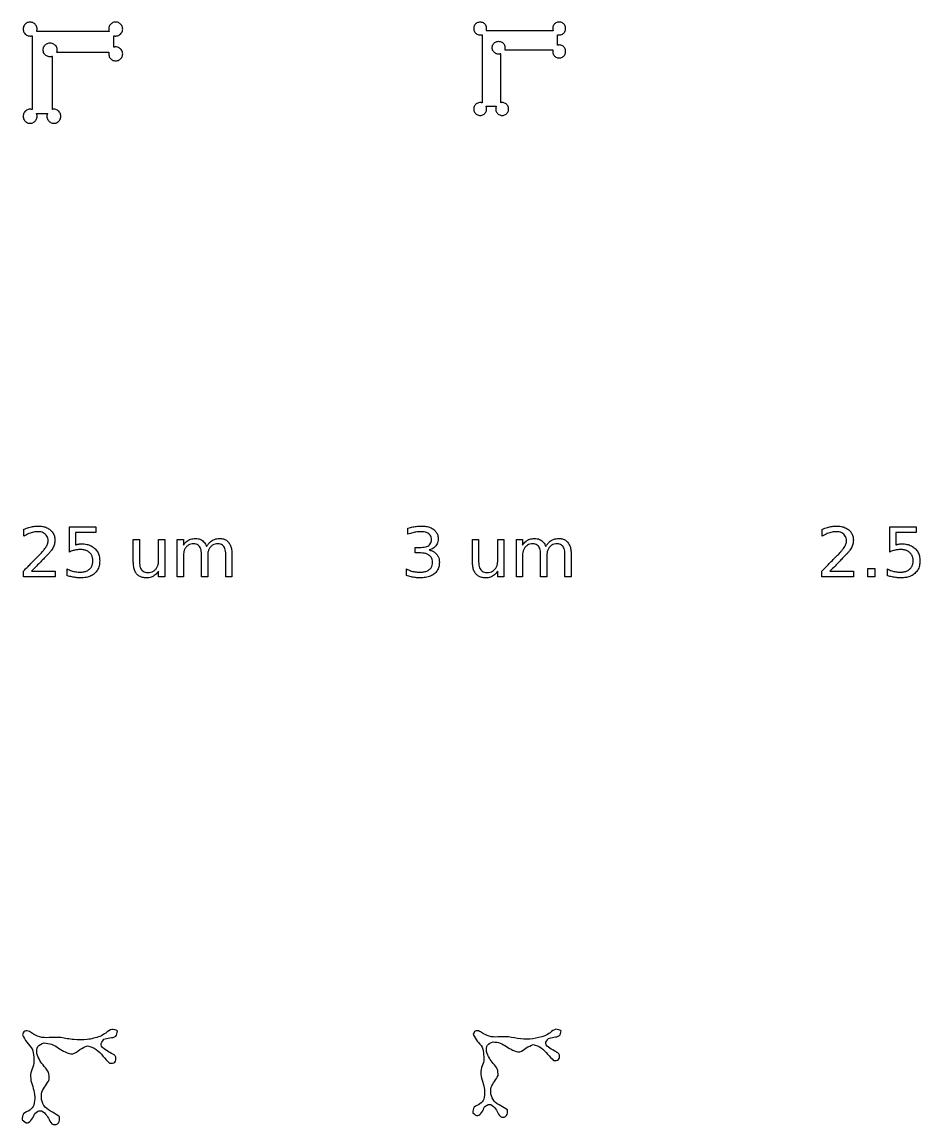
# Model space of a CAD drawing. Extents: x 1 to 50643, y 2 to 54380.
# Drawn here: x 45516 to 46513, y 21835 to 23060 of the extents above; entities that cross this region are included whole.
import ezdxf

# ---------------------------------------------------------------- set-up
doc = ezdxf.new("R2010")
doc.units = 0
doc.layers.add('Layer_1', color=7, linetype='CONTINUOUS')

msp = doc.modelspace()

# ---------------------------------------------------------------- linework, layer by layer
at = {"layer": 'Layer_1', "color": 7}
for points in [[(45524.885135, 23060.238979), (45524.886269, 23060.235861)], [(46024.798788, 23060.238979), (46024.798788, 23060.236145)], [(45527.089922, 23045.004741), (45527.089922, 23026.934155), (45527.089922, 22963.018838)], [(45612.682912, 23049.651009), (45549.802524, 23049.651009), (45532.132758, 23049.651009)], [(45617.942031, 23032.37781), (45617.942031, 23044.946914)], [(46026.83293, 23046.176583), (46026.83293, 23029.495825), (46026.83293, 22970.496918)], [(46105.843021, 23050.465119), (46047.799673, 23050.465119), (46031.488836, 23050.465119)], [(46110.697636, 23034.520802), (46110.697636, 23046.123009)], [(46052.00402, 23029.496959), (46105.617383, 23029.496959)], [(45549.803658, 22963.190334), (45549.803658, 23022.11554)], [(45554.358651, 23026.935289), (45612.439416, 23026.935289)], [(46047.799673, 22970.655375), (46047.799673, 23025.047982)], [(46031.326127, 22966.597862), (46042.667546, 22966.597862)], [(45531.957293, 22958.794932), (45544.244067, 22958.794932)], [(45517.824182, 22488.987679), (45517.824182, 22496.577179)], [(45568.569677, 22499.256398), (45598.071942, 22499.256398), (45598.071942, 22492.931725), (45575.452305, 22492.931725), (45575.452305, 22479.315332)], [(45568.569677, 22471.351109), (45568.569677, 22499.256398)], [(45944.53145, 22491.183375), (45944.53145, 22497.880072)], [(46404.656483, 22488.987679), (46404.656483, 22496.577179)], [(46479.621398, 22499.256398), (46509.123663, 22499.256398), (46509.123663, 22492.931725), (46486.504026, 22492.931725), (46486.504026, 22479.315332)], [(46479.621398, 22471.351109), (46479.621398, 22499.256398)], [(45639.516519, 22460.15557), (45639.516519, 22485.379481), (45646.361945, 22485.379481), (45646.361945, 22460.415825)], [(45667.567919, 22461.755164), (45667.567919, 22485.379481), (45674.413344, 22485.379481), (45674.413344, 22443.711743), (45667.567919, 22443.711743), (45667.567919, 22450.110659)], [(45695.135444, 22467.261277), (45695.135444, 22443.711743), (45688.252816, 22443.711743), (45688.252816, 22485.379481), (45695.135444, 22485.379481), (45695.135444, 22478.906052)], [(45720.954593, 22477.380971), (45720.954701, 22477.380701)], [(45958.929173, 22470.31387), (45952.455771, 22470.31387), (45952.455771, 22476.489788), (45959.226792, 22476.489788)], [(46016.222367, 22460.15557), (46016.222367, 22485.379481), (46023.067792, 22485.379481), (46023.067792, 22460.415825)], [(46044.273766, 22461.755164), (46044.273766, 22485.379481), (46051.119192, 22485.379481), (46051.119192, 22443.711743), (46044.273766, 22443.711743), (46044.273766, 22450.110659)], [(46071.841291, 22467.261277), (46071.841291, 22443.711743), (46064.958663, 22443.711743), (46064.958663, 22485.379481), (46071.841291, 22485.379481), (46071.841291, 22478.906052)], [(46097.66044, 22477.380971), (46097.660548, 22477.380701)], [(45722.107947, 22467.261277), (45722.107947, 22443.711743), (45715.225319, 22443.711743), (45715.225319, 22468.637873)], [(45749.080451, 22468.861141), (45749.080451, 22443.711743), (45742.197823, 22443.711743), (45742.197823, 22468.637873)], [(45967.96962, 22473.661003), (45967.969593, 22473.660464)], [(46098.813795, 22467.261277), (46098.813795, 22443.711743), (46091.931167, 22443.711743), (46091.931167, 22468.637873)], [(46125.786298, 22468.861141), (46125.786298, 22443.711743), (46118.90367, 22443.711743), (46118.90367, 22468.637873)], [(45566.225873, 22445.012746), (45566.225873, 22452.56499)], [(45639.516573, 22460.15638), (45639.516519, 22460.15557)], [(45942.857316, 22445.38639), (45942.857316, 22452.640853)], [(46016.222421, 22460.15638), (46016.222367, 22460.15557)], [(46477.277568, 22445.012746), (46477.277568, 22452.56499)], [(45526.492659, 22450.036147), (45552.721034, 22450.036147), (45552.721034, 22443.711743), (45517.452239, 22443.711743), (45517.452239, 22450.036147)], [(45526.492605, 22450.034257), (45526.492659, 22450.036147)], [(46413.32496, 22450.036147), (46439.553362, 22450.036147), (46439.553362, 22443.711743), (46404.284541, 22443.711743), (46404.284541, 22450.036147)], [(46413.324879, 22450.034257), (46413.32496, 22450.036147)]]:
    msp.add_lwpolyline(points, dxfattribs=at)
for points in [[(46455.327573, 22453.161362), (46463.17749, 22453.161362), (46463.17749, 22443.711743), (46455.327573, 22443.711743)], [(45516.280283, 21934.731713)], [(46016.977149, 21935.237698)]]:
    msp.add_lwpolyline(points, close=True, dxfattribs=at)
for points, knots in [([(45524.886269, 23060.235861), (45523.515757, 23060.021971), (45520.81538, 23059.600535), (45517.840814, 23056.508954), (45516.928441, 23053.138409), (45517.290248, 23050.425903), (45518.075103, 23048.528995), (45519.32461, 23046.899655), (45520.95422, 23045.650199), (45522.849998, 23044.864872), (45524.456567, 23044.652488), (45525.63072, 23044.710487), (45526.369879, 23044.813404), (45526.849817, 23044.940938), (45527.089922, 23045.004741)], [0, 0, 0, 0, 4.065209, 8.009851, 12.07506, 14.11049, 16.129076, 18.164506, 20.199937, 22.218522, 24.253953, 24.998714, 25.742626, 26.487387, 26.487387, 26.487387, 26.487387]), ([(45532.132758, 23049.651009), (45532.237943, 23049.953502), (45532.448114, 23050.557916), (45532.618689, 23051.505446), (45532.746934, 23053.498342), (45531.928872, 23056.513345), (45528.955918, 23059.602902), (45526.255609, 23060.024837), (45524.885135, 23060.238979)], [0, 0, 0, 0, 0.959571, 1.917329, 2.8769, 6.941827, 10.88621, 14.951138, 14.951138, 14.951138, 14.951138]), ([(45617.942031, 23044.946914), (45618.159521, 23044.895208), (45618.594299, 23044.791844), (45619.260511, 23044.708688), (45620.385129, 23044.659153), (45621.966825, 23044.867901), (45623.862578, 23045.65333), (45625.492196, 23046.902813), (45626.741701, 23048.531944), (45627.526556, 23050.429654), (45627.888362, 23053.138135), (45626.975994, 23056.538997), (45624.001411, 23059.507311), (45619.930681, 23060.610541), (45615.859739, 23059.506438), (45612.886802, 23056.540791), (45612.068736, 23053.496818), (45612.196981, 23051.505617), (45612.367556, 23050.557873), (45612.577727, 23049.953487), (45612.682912, 23049.651009)], [0, 0, 0, 0, 0.670254, 1.339888, 2.010142, 4.045572, 6.064158, 8.099588, 10.135019, 12.153604, 14.189035, 18.254244, 22.198886, 26.264095, 30.329022, 34.273405, 38.338333, 39.297904, 40.255661, 41.215232, 41.215232, 41.215232, 41.215232]), ([(46024.798788, 23060.236145), (46023.533676, 23060.038699), (46021.040976, 23059.649664), (46018.295195, 23056.795795), (46017.453112, 23053.684454), (46017.787075, 23051.180582), (46018.51156, 23049.429589), (46019.66495, 23047.925586), (46021.169206, 23046.772236), (46022.919153, 23046.047338), (46024.402144, 23045.851232), (46025.48598, 23045.904864), (46026.168281, 23045.999913), (46026.611296, 23046.117671), (46026.83293, 23046.176583)], [0, 0, 0, 0, 3.752572, 7.393846, 11.146418, 13.025276, 14.888585, 16.767444, 18.646303, 20.509612, 22.38847, 23.07595, 23.762645, 24.450124, 24.450124, 24.450124, 24.450124]), ([(46031.488836, 23050.465119), (46031.585934, 23050.744357), (46031.779947, 23051.302306), (46031.937401, 23052.176994), (46032.055744, 23054.016636), (46031.300748, 23056.799782), (46028.556472, 23059.651778), (46026.063855, 23060.041291), (46024.798788, 23060.238979)], [0, 0, 0, 0, 0.885801, 1.769929, 2.65573, 6.408021, 10.049036, 13.801326, 13.801326, 13.801326, 13.801326]), ([(46110.697636, 23046.123009), (46110.898414, 23046.075276), (46111.299786, 23045.979855), (46111.91481, 23045.903095), (46112.952958, 23045.857395), (46114.413004, 23046.05007), (46116.162929, 23046.775088), (46117.667191, 23047.928455), (46118.820579, 23049.432268), (46119.545066, 23051.184), (46119.879027, 23053.684157), (46119.036949, 23056.823482), (46116.291151, 23059.563572), (46112.533467, 23060.581948), (46108.775537, 23059.562854), (46106.031146, 23056.825211), (46105.276111, 23054.015261), (46105.394456, 23052.177152), (46105.55191, 23051.302266), (46105.745923, 23050.744344), (46105.843021, 23050.465119)], [0, 0, 0, 0, 0.618754, 1.236936, 1.85569, 3.734548, 5.597857, 7.476716, 9.355575, 11.218884, 13.097742, 16.850314, 20.491588, 24.24416, 27.996544, 31.637646, 35.39003, 36.275831, 37.159959, 38.04576, 38.04576, 38.04576, 38.04576]), ([(45539.289105, 23029.316392), (45539.501569, 23030.677652), (45539.920195, 23033.359796), (45542.990906, 23036.314332), (45546.338725, 23037.22044), (45549.03304, 23036.861371), (45550.917339, 23036.081892), (45552.535871, 23034.840831), (45553.777072, 23033.222166), (45554.55719, 23031.339048), (45554.771259, 23029.720823), (45554.705933, 23028.509924), (45554.584308, 23027.710313), (45554.433904, 23027.193747), (45554.358651, 23026.935289)], [0, 0, 0, 0, 4.037787, 7.955813, 11.993575, 14.015406, 16.020503, 18.042338, 20.064177, 22.069285, 24.091129, 24.897984, 25.703744, 26.5106, 26.5106, 26.5106, 26.5106]), ([(45549.803658, 23022.11554), (45549.503407, 23022.01121), (45548.903471, 23021.802745), (45547.96302, 23021.633551), (45545.983892, 23021.506223), (45542.989172, 23022.318968), (45539.920355, 23025.272493), (45539.501623, 23027.954964), (45539.289105, 23029.316392)], [0, 0, 0, 0, 0.952389, 1.90298, 2.855368, 6.893319, 10.811517, 14.849492, 14.849492, 14.849492, 14.849492]), ([(45612.155951, 23024.860895), (45612.369881, 23023.490423), (45612.791396, 23020.790124), (45615.882952, 23017.815691), (45619.25342, 23016.903355), (45621.96586, 23017.265157), (45623.862741, 23018.049939), (45625.492022, 23019.299532), (45626.74163, 23020.928555), (45627.526447, 23022.826207), (45627.888598, 23025.534686), (45626.974447, 23028.935518), (45624.007445, 23031.904418), (45621.06035, 23032.696271), (45619.260605, 23032.615958), (45618.594275, 23032.532899), (45618.159513, 23032.429522), (45617.942031, 23032.37781)], [0, 0, 0, 0, 4.065115, 8.009671, 12.074786, 14.110169, 16.128709, 18.164092, 20.199475, 22.218015, 24.253398, 28.318701, 32.263429, 36.328732, 36.998986, 37.66862, 38.338874, 38.338874, 38.338874, 38.338874]), ([(46047.799673, 23025.047982), (46047.522497, 23024.951652), (46046.968669, 23024.759174), (46046.100507, 23024.60277), (46044.893476, 23024.525798), (46043.354998, 23024.729714), (46041.616912, 23025.449848), (46040.122986, 23026.595656), (46038.977558, 23028.089424), (46038.258164, 23029.829392), (46037.926663, 23032.312686), (46038.763597, 23035.430417), (46041.486471, 23038.153575), (46044.604142, 23038.991041), (46047.08753, 23038.659452), (46048.827602, 23037.93997), (46050.32143, 23036.79438), (46051.467209, 23035.300245), (46052.187306, 23033.561998), (46052.384943, 23032.068255), (46052.324621, 23030.950495), (46052.212337, 23030.212377), (46052.073491, 23029.73554), (46052.00402, 23029.496959)], [0, 0, 0, 0, 0.879216, 1.756772, 2.635987, 4.502139, 6.352849, 8.219005, 10.085165, 11.935884, 13.802049, 17.529172, 21.14575, 24.87285, 26.739143, 28.589991, 30.456289, 32.322591, 34.173449, 36.039755, 36.784561, 37.528357, 38.273163, 38.273163, 38.273163, 38.273163]), ([(46105.617383, 23029.496959), (46105.565228, 23029.287856), (46105.46097, 23028.869862), (46105.376957, 23028.227934), (46105.297487, 23026.548523), (46106.032111, 23023.819023), (46108.772189, 23021.080333), (46111.911434, 23020.236576), (46114.411525, 23020.57076), (46116.163231, 23021.295131), (46117.66698, 23022.448608), (46118.820518, 23023.952313), (46119.544953, 23025.703987), (46119.879265, 23028.204113), (46119.035401, 23031.343323), (46116.296639, 23034.08384), (46113.576234, 23034.814742), (46111.914897, 23034.740644), (46111.299764, 23034.663974), (46110.898407, 23034.568541), (46110.697636, 23034.520802)], [0, 0, 0, 0, 0.646121, 1.291591, 1.937712, 5.69019, 9.331378, 13.083856, 14.962667, 16.82593, 18.704742, 20.583553, 22.446816, 24.325627, 28.078199, 31.719473, 35.472045, 36.090799, 36.708981, 37.327735, 37.327735, 37.327735, 37.327735]), ([(45612.439416, 23026.935289), (45612.383053, 23026.708755), (45612.270383, 23026.255917), (45612.175383, 23025.56071), (45612.162431, 23025.094245), (45612.155951, 23024.860895)], [0, 0, 0, 0, 0.700016, 1.399325, 2.099341, 2.099341, 2.099341, 2.099341]), ([(46026.83293, 22970.496918), (46026.611296, 22970.55583), (46026.168281, 22970.673588), (46025.48598, 22970.768637), (46024.402145, 22970.822269), (46022.919151, 22970.626165), (46021.169216, 22969.90126), (46019.664912, 22968.747933), (46018.511701, 22967.243847), (46017.786552, 22965.493162), (46017.538575, 22963.614113), (46017.786558, 22961.735068), (46018.511674, 22959.984373), (46019.665015, 22958.480322), (46021.168836, 22957.326865), (46022.920563, 22956.60244), (46025.420705, 22956.268246), (46028.559843, 22957.112033), (46031.300189, 22959.851444), (46032.0683, 22962.708029), (46031.924691, 22964.638748), (46031.713846, 22965.6474), (46031.455476, 22966.280774), (46031.326127, 22966.597862)], [0, 0, 0, 0, 0.687479, 1.374174, 2.061654, 3.940512, 5.803821, 7.68268, 9.561539, 11.424848, 13.303706, 15.182565, 17.045874, 18.924733, 20.803591, 22.666901, 24.545759, 28.298237, 31.939425, 35.691903, 36.71758, 37.740665, 38.766341, 38.766341, 38.766341, 38.766341]), ([(46042.667546, 22966.597862), (46042.538113, 22966.280772), (46042.279574, 22965.647394), (46042.068251, 22964.639029), (46041.971606, 22963.330446), (46042.182884, 22961.734565), (46042.907726, 22959.984519), (46044.06107, 22958.480245), (46045.565152, 22957.327026), (46047.315838, 22956.601878), (46049.194886, 22956.353902), (46051.073935, 22956.60188), (46052.824616, 22957.327016), (46054.328719, 22958.480281), (46055.481983, 22959.984384), (46056.207119, 22961.735065), (46056.455097, 22963.614114), (46056.207123, 22965.493163), (46055.481971, 22967.243843), (46054.328766, 22968.747948), (46052.824441, 22969.901206), (46051.074585, 22970.626367), (46049.664842, 22970.812034), (46048.726964, 22970.781196), (46048.260523, 22970.737425), (46047.953317, 22970.68273), (46047.799673, 22970.655375)], [0, 0, 0, 0, 1.025739, 2.048885, 3.074623, 4.953482, 6.816791, 8.69565, 10.574508, 12.437817, 14.316676, 16.195535, 18.058844, 19.937702, 21.816561, 23.67987, 25.558729, 27.437587, 29.300897, 31.179755, 33.058614, 34.921923, 36.800782, 37.268805, 37.736579, 38.204602, 38.204602, 38.204602, 38.204602]), ([(45527.089922, 22963.018838), (45526.849817, 22963.082641), (45526.369879, 22963.210174), (45525.63072, 22963.313092), (45524.456568, 22963.37109), (45522.849995, 22963.158708), (45520.954231, 22962.373374), (45519.324568, 22961.123942), (45518.075256, 22959.494514), (45517.289678, 22957.597937), (45517.021039, 22955.562301), (45517.289685, 22953.526668), (45518.075227, 22951.630081), (45519.324679, 22950.000691), (45520.953819, 22948.751114), (45522.851525, 22947.966319), (45525.560019, 22947.604284), (45528.960785, 22948.518346), (45531.929489, 22951.486051), (45532.761734, 22954.580739), (45532.605986, 22956.672422), (45532.377463, 22957.76521), (45532.097468, 22958.451402), (45531.957293, 22958.794932)], [0, 0, 0, 0, 0.744761, 1.488673, 2.233434, 4.268865, 6.28745, 8.322881, 10.358311, 12.376897, 14.412327, 16.447758, 18.466343, 20.501774, 22.537204, 24.55579, 26.59122, 30.656429, 34.601071, 38.66628, 39.777533, 40.885977, 41.99723, 41.99723, 41.99723, 41.99723]), ([(45544.244067, 22958.794932), (45544.103841, 22958.451393), (45543.823745, 22957.765182), (45543.594818, 22956.672705), (45543.490175, 22955.255019), (45543.719031, 22953.526124), (45544.504285, 22951.630239), (45545.753739, 22950.000608), (45547.383162, 22948.751288), (45549.27974, 22947.965711), (45551.315375, 22947.697073), (45553.351012, 22947.965714), (45555.247584, 22948.751277), (45556.877029, 22950.000648), (45558.126399, 22951.630093), (45558.911963, 22953.526665), (45559.180603, 22955.562301), (45558.911966, 22957.597938), (45558.126386, 22959.49451), (45556.87708, 22961.123958), (45555.247394, 22962.373318), (45553.351716, 22963.158918), (45551.824468, 22963.360032), (45550.80838, 22963.326653), (45550.30299, 22963.279234), (45549.970132, 22963.219973), (45549.803658, 22963.190334)], [0, 0, 0, 0, 1.111294, 2.219779, 3.331072, 5.366503, 7.385088, 9.420519, 11.45595, 13.474535, 15.509966, 17.545396, 19.563981, 21.599412, 23.634843, 25.653428, 27.688859, 29.724289, 31.742875, 33.778305, 35.813736, 37.832321, 39.867752, 40.374855, 40.88169, 41.388794, 41.388794, 41.388794, 41.388794]), ([(45517.824182, 22496.577179), (45518.807407, 22496.958089), (45520.714661, 22497.696976), (45523.544133, 22498.624396), (45525.405469, 22499.099902), (45526.306566, 22499.330101)], [0, 0, 0, 0, 3.163082, 6.135724, 8.925285, 8.925285, 8.925285, 8.925285]), ([(45526.194959, 22492.707917), (45525.301225, 22492.401233), (45523.444416, 22491.764071), (45520.651396, 22490.507074), (45518.789475, 22489.506445), (45517.824182, 22488.987679)], [0, 0, 0, 0, 2.833572, 5.886987, 9.174231, 9.174231, 9.174231, 9.174231]), ([(45541.745956, 22491.145849), (45541.015228, 22491.708103), (45539.527476, 22492.852845), (45536.708994, 22493.7553), (45533.913449, 22494.004549), (45531.226812, 22493.83521), (45528.719212, 22493.429648), (45527.052002, 22492.952961), (45526.194959, 22492.707917)], [0, 0, 0, 0, 2.748358, 5.595618, 8.723705, 11.129257, 13.655285, 16.327463, 16.327463, 16.327463, 16.327463]), ([(45526.306566, 22499.330101), (45527.155744, 22499.514651), (45528.795268, 22499.870965), (45531.209293, 22500.183634), (45534.565344, 22500.333693), (45538.730455, 22499.991557), (45543.468745, 22498.573764), (45547.362754, 22496.148128), (45550.321566, 22492.892976), (45552.09461, 22488.852202), (45552.514945, 22485.166396), (45552.327541, 22482.173028), (45551.904691, 22479.975731), (45551.382553, 22478.592049), (45551.121251, 22477.89959)], [0, 0, 0, 0, 2.606213, 5.031865, 7.291224, 12.678166, 17.486793, 21.989451, 26.275697, 30.483742, 35.009053, 37.258332, 39.471536, 41.688698, 41.688698, 41.688698, 41.688698]), ([(45543.420198, 22478.385273), (45543.708885, 22479.001664), (45544.268035, 22480.195532), (45544.756695, 22482.070976), (45544.94993, 22484.248163), (45544.659959, 22486.669311), (45543.608582, 22489.217174), (45542.371393, 22490.498233), (45541.745956, 22491.145849)], [0, 0, 0, 0, 2.038643, 3.948585, 5.778561, 8.569873, 11.191537, 13.871851, 13.871851, 13.871851, 13.871851]), ([(45944.53145, 22497.880072), (45945.459871, 22498.129009), (45947.26786, 22498.613782), (45949.935473, 22499.214313), (45951.681466, 22499.517313), (45952.530176, 22499.664598)], [0, 0, 0, 0, 2.883525, 5.615316, 8.199223, 8.199223, 8.199223, 8.199223]), ([(45967.597542, 22491.631532), (45966.848783, 22492.100504), (45965.250339, 22493.101663), (45962.246446, 22493.792869), (45959.388651, 22493.982081), (45956.782813, 22493.883324), (45954.571755, 22493.656555), (45952.251902, 22493.27968), (45949.805484, 22492.742384), (45947.210616, 22492.047482), (45945.445348, 22491.478133), (45944.53145, 22491.183375)], [0, 0, 0, 0, 2.634772, 5.624687, 9.110552, 11.220055, 13.438713, 15.775128, 18.266713, 20.950046, 23.830452, 23.830452, 23.830452, 23.830452]), ([(45952.530176, 22499.664598), (45953.347607, 22499.783735), (45954.945154, 22500.016571), (45957.305185, 22500.212683), (45960.621559, 22500.317362), (45964.713142, 22500.011032), (45969.408155, 22498.801817), (45971.933172, 22497.146642), (45973.140858, 22496.354991)], [0, 0, 0, 0, 2.477698, 4.84229, 7.100264, 12.425669, 17.123726, 21.430747, 21.430747, 21.430747, 21.430747]), ([(45967.709149, 22478.684674), (45968.298314, 22479.217431), (45969.473569, 22480.280165), (45970.463842, 22482.573483), (45970.746623, 22485.106044), (45970.456946, 22487.659469), (45969.427028, 22490.009845), (45968.208912, 22491.089603), (45967.597542, 22491.631532)], [0, 0, 0, 0, 2.359512, 4.706715, 7.290089, 9.940973, 12.34888, 14.775133, 14.775133, 14.775133, 14.775133]), ([(45973.140858, 22496.354991), (45974.136847, 22495.450954), (45976.097042, 22493.671728), (45977.798304, 22489.930644), (45978.251618, 22486.266487), (45977.947238, 22482.989884), (45977.082556, 22480.281233), (45976.01542, 22478.791622), (45975.484688, 22478.050776)], [0, 0, 0, 0, 3.999509, 7.87139, 12.017468, 14.950514, 17.699584, 20.419581, 20.419581, 20.419581, 20.419581]), ([(46404.656483, 22496.577179), (46405.639704, 22496.958089), (46407.546949, 22497.696977), (46410.376412, 22498.624397), (46412.237744, 22499.099902), (46413.13884, 22499.330101)], [0, 0, 0, 0, 3.163068, 6.135702, 8.925259, 8.925259, 8.925259, 8.925259]), ([(46413.027233, 22492.707917), (46412.1335, 22492.401233), (46410.276695, 22491.764071), (46407.483684, 22490.507075), (46405.621771, 22489.506445), (46404.656483, 22488.987679)], [0, 0, 0, 0, 2.833569, 5.886976, 9.174207, 9.174207, 9.174207, 9.174207]), ([(46428.578257, 22491.145849), (46427.847529, 22491.708103), (46426.359777, 22492.852845), (46423.541295, 22493.7553), (46420.745746, 22494.004549), (46418.0591, 22493.835211), (46415.551491, 22493.429649), (46413.884277, 22492.952961), (46413.027233, 22492.707917)], [0, 0, 0, 0, 2.748358, 5.595618, 8.723705, 11.129272, 13.655309, 16.32749, 16.32749, 16.32749, 16.32749]), ([(46413.13884, 22499.330101), (46413.988019, 22499.514651), (46415.627543, 22499.870965), (46418.041568, 22500.183634), (46421.397619, 22500.333693), (46425.56273, 22499.991557), (46430.30102, 22498.573764), (46434.195028, 22496.148128), (46437.15384, 22492.892976), (46438.926884, 22488.852202), (46439.347219, 22485.166396), (46439.159815, 22482.173028), (46438.736966, 22479.975731), (46438.214828, 22478.592049), (46437.953525, 22477.89959)], [0, 0, 0, 0, 2.606213, 5.031865, 7.291224, 12.678166, 17.486793, 21.989451, 26.275697, 30.483742, 35.009053, 37.258332, 39.471536, 41.688698, 41.688698, 41.688698, 41.688698]), ([(46430.252499, 22478.385273), (46430.541186, 22479.001664), (46431.100336, 22480.195532), (46431.588996, 22482.070976), (46431.782231, 22484.248163), (46431.49226, 22486.669311), (46430.440883, 22489.217174), (46429.203694, 22490.498233), (46428.578257, 22491.145849)], [0, 0, 0, 0, 2.038643, 3.948585, 5.778561, 8.569873, 11.191537, 13.871851, 13.871851, 13.871851, 13.871851]), ([(45538.397742, 22471.53982), (45539.128368, 22472.385328), (45540.475693, 22473.944505), (45542.189765, 22476.213366), (45543.037681, 22477.710071), (45543.420198, 22478.385273)], [0, 0, 0, 0, 3.352918, 6.18302, 8.509109, 8.509109, 8.509109, 8.509109]), ([(45551.121251, 22477.89959), (45550.777246, 22477.171804), (45550.02514, 22475.58063), (45548.431799, 22473.182422), (45547.15698, 22471.556989), (45546.470819, 22470.682114)], [0, 0, 0, 0, 2.412484, 5.274467, 8.610489, 8.610489, 8.610489, 8.610489]), ([(45575.452305, 22479.315332), (45575.814815, 22479.432533), (45576.534148, 22479.665096), (45577.627635, 22479.939202), (45578.361564, 22480.068911), (45578.726195, 22480.133353)], [0, 0, 0, 0, 1.142777, 2.267623, 3.378248, 3.378248, 3.378248, 3.378248]), ([(45578.726195, 22480.133353), (45579.089326, 22480.192839), (45579.812997, 22480.311387), (45580.906966, 22480.4087), (45583.568243, 22480.477647), (45587.614586, 22480.114657), (45592.713657, 22478.423909), (45596.87213, 22475.528285), (45599.987164, 22471.634215), (45601.828887, 22466.823089), (45602.344756, 22461.48241), (45601.812419, 22456.144129), (45599.98368, 22451.196873), (45597.707063, 22448.774709), (45596.58382, 22447.579656)], [0, 0, 0, 0, 1.103656, 2.199433, 3.29127, 9.089658, 14.286084, 19.22862, 24.080149, 29.024392, 34.460739, 40.030452, 45.039162, 49.917021, 49.917021, 49.917021, 49.917021]), ([(45695.135444, 22478.906052), (45695.665, 22479.7032), (45696.685584, 22481.239499), (45698.59177, 22483.154208), (45700.711668, 22484.635757), (45703.089947, 22485.663447), (45705.723108, 22486.262104), (45708.533559, 22486.454682), (45711.345694, 22486.228739), (45713.999408, 22485.485008), (45715.49394, 22484.541965), (45716.229756, 22484.077668)], [0, 0, 0, 0, 2.865467, 5.522456, 8.050769, 10.581136, 13.243204, 16.115017, 18.999335, 21.678935, 24.27766, 24.27766, 24.27766, 24.27766]), ([(45698.223322, 22476.859922), (45697.600663, 22476.008684), (45696.312836, 22474.248093), (45695.308408, 22470.899705), (45695.195297, 22468.520338), (45695.135444, 22467.261277)], [0, 0, 0, 0, 3.146235, 6.507269, 10.284576, 10.284576, 10.284576, 10.284576]), ([(45713.104676, 22477.529456), (45712.583762, 22478.113454), (45711.527102, 22479.298079), (45709.165301, 22480.258758), (45706.368109, 22480.537254), (45703.355909, 22480.198286), (45700.401328, 22479.005355), (45698.95045, 22477.576176), (45698.223322, 22476.859922)], [0, 0, 0, 0, 2.321249, 4.708593, 7.42296, 10.704416, 13.726629, 16.762952, 16.762952, 16.762952, 16.762952]), ([(45715.225319, 22468.637873), (45715.184319, 22469.860723), (45715.109317, 22472.097692), (45714.486001, 22475.174132), (45713.537008, 22476.792278), (45713.104676, 22477.529456)], [0, 0, 0, 0, 3.674136, 6.721127, 9.270793, 9.270793, 9.270793, 9.270793]), ([(45716.229756, 22484.077668), (45716.906942, 22483.515927), (45718.287428, 22482.370782), (45719.882939, 22480.056873), (45720.588275, 22478.295661), (45720.954593, 22477.380971)], [0, 0, 0, 0, 2.630463, 5.362369, 8.314268, 8.314268, 8.314268, 8.314268]), ([(45720.954701, 22477.380701), (45721.5321, 22478.337618), (45722.636656, 22480.168184), (45724.714313, 22482.476715), (45727.025182, 22484.263703), (45729.613124, 22485.508547), (45732.468916, 22486.236868), (45735.817326, 22486.490337), (45739.430808, 22486.097578), (45743.025362, 22484.554451), (45744.704401, 22482.725099), (45745.546144, 22481.807999)], [0, 0, 0, 0, 3.346896, 6.402553, 9.257308, 12.058236, 14.954818, 18.048196, 22.089992, 25.769334, 29.468226, 29.468226, 29.468226, 29.468226]), ([(45742.197823, 22468.637873), (45742.16159, 22469.85862), (45742.095172, 22472.096317), (45741.413741, 22475.133084), (45740.241979, 22477.541038), (45738.483087, 22479.272754), (45736.186289, 22480.264649), (45733.386181, 22480.533284), (45730.362525, 22480.209378), (45727.419455, 22479.003393), (45725.053709, 22476.963924), (45723.317678, 22474.249971), (45722.270431, 22470.925781), (45722.164208, 22468.530115), (45722.107947, 22467.261277)], [0, 0, 0, 0, 3.657612, 6.704603, 9.268965, 11.584273, 13.948965, 16.622292, 19.944293, 22.984484, 26.013613, 29.163319, 32.536177, 36.334097, 36.334097, 36.334097, 36.334097]), ([(45745.546144, 22481.807999), (45746.262803, 22480.6852), (45747.786073, 22478.298671), (45748.88518, 22473.80857), (45749.01222, 22470.589865), (45749.080451, 22468.861141)], [0, 0, 0, 0, 3.974643, 8.448175, 13.638508, 13.638508, 13.638508, 13.638508]), ([(45959.226792, 22476.489788), (45960.364016, 22476.532246), (45962.473844, 22476.611017), (45965.409023, 22477.284486), (45966.977025, 22478.238998), (45967.709149, 22478.684674)], [0, 0, 0, 0, 3.414899, 6.335476, 8.893532, 8.893532, 8.893532, 8.893532]), ([(45975.484688, 22478.050776), (45974.842776, 22477.386566), (45973.526251, 22476.02431), (45970.925229, 22474.551203), (45968.983893, 22473.966492), (45967.96962, 22473.661003)], [0, 0, 0, 0, 2.76045, 5.66153, 8.835522, 8.835522, 8.835522, 8.835522]), ([(46071.841291, 22478.906052), (46072.370847, 22479.7032), (46073.391431, 22481.239499), (46075.297617, 22483.154208), (46077.417515, 22484.635757), (46079.795794, 22485.663447), (46082.428955, 22486.262104), (46085.239406, 22486.454682), (46088.051541, 22486.228739), (46090.705255, 22485.485008), (46092.199787, 22484.541965), (46092.935604, 22484.077668)], [0, 0, 0, 0, 2.865467, 5.522456, 8.050769, 10.581136, 13.243204, 16.115017, 18.999335, 21.678935, 24.27766, 24.27766, 24.27766, 24.27766]), ([(46074.929169, 22476.859922), (46074.306511, 22476.008684), (46073.018684, 22474.248093), (46072.014256, 22470.899705), (46071.901145, 22468.520338), (46071.841291, 22467.261277)], [0, 0, 0, 0, 3.146235, 6.507269, 10.284576, 10.284576, 10.284576, 10.284576]), ([(46089.810523, 22477.529456), (46089.289609, 22478.113454), (46088.232949, 22479.298079), (46085.871149, 22480.258758), (46083.073956, 22480.537254), (46080.061757, 22480.198286), (46077.107176, 22479.005355), (46075.656298, 22477.576176), (46074.929169, 22476.859922)], [0, 0, 0, 0, 2.321249, 4.708593, 7.42296, 10.704416, 13.726629, 16.762952, 16.762952, 16.762952, 16.762952]), ([(46091.931167, 22468.637873), (46091.890166, 22469.860723), (46091.815164, 22472.097692), (46091.191848, 22475.174132), (46090.242856, 22476.792278), (46089.810523, 22477.529456)], [0, 0, 0, 0, 3.674136, 6.721127, 9.270793, 9.270793, 9.270793, 9.270793]), ([(46092.935604, 22484.077668), (46093.612789, 22483.515927), (46094.993275, 22482.370782), (46096.588786, 22480.056873), (46097.294122, 22478.295661), (46097.66044, 22477.380971)], [0, 0, 0, 0, 2.630463, 5.362369, 8.314268, 8.314268, 8.314268, 8.314268]), ([(46097.660548, 22477.380701), (46098.237902, 22478.337621), (46099.342381, 22480.168208), (46101.420051, 22482.476757), (46103.731016, 22484.263668), (46106.318967, 22485.508552), (46109.174765, 22486.236867), (46112.523173, 22486.490338), (46116.136655, 22486.097578), (46119.731209, 22484.554451), (46121.410248, 22482.725099), (46122.251992, 22481.807999)], [0, 0, 0, 0, 3.346831, 6.402488, 9.257338, 12.058267, 14.954848, 18.048226, 22.090022, 25.769364, 29.468256, 29.468256, 29.468256, 29.468256]), ([(46118.90367, 22468.637873), (46118.867437, 22469.85862), (46118.80102, 22472.096317), (46118.119588, 22475.133084), (46116.947826, 22477.541038), (46115.188934, 22479.272754), (46112.892137, 22480.264649), (46110.092028, 22480.533284), (46107.068372, 22480.209378), (46104.125302, 22479.003393), (46101.759556, 22476.963924), (46100.023525, 22474.249971), (46098.976278, 22470.925781), (46098.870055, 22468.530115), (46098.813795, 22467.261277)], [0, 0, 0, 0, 3.657612, 6.704603, 9.268965, 11.584273, 13.948965, 16.622292, 19.944293, 22.984484, 26.013613, 29.163319, 32.536177, 36.334097, 36.334097, 36.334097, 36.334097]), ([(46122.251992, 22481.807999), (46122.96865, 22480.6852), (46124.49192, 22478.298671), (46125.591028, 22473.80857), (46125.718067, 22470.589865), (46125.786298, 22468.861141)], [0, 0, 0, 0, 3.974643, 8.448175, 13.638508, 13.638508, 13.638508, 13.638508]), ([(46425.230044, 22471.53982), (46425.960669, 22472.385328), (46427.307994, 22473.944505), (46429.022066, 22476.213366), (46429.869982, 22477.710071), (46430.252499, 22478.385273)], [0, 0, 0, 0, 3.352918, 6.18302, 8.509109, 8.509109, 8.509109, 8.509109]), ([(46437.953525, 22477.89959), (46437.60952, 22477.171804), (46436.857414, 22475.58063), (46435.264073, 22473.182422), (46433.989254, 22471.556989), (46433.303094, 22470.682114)], [0, 0, 0, 0, 2.412484, 5.274467, 8.610489, 8.610489, 8.610489, 8.610489]), ([(46486.504026, 22479.315332), (46486.866536, 22479.432533), (46487.585869, 22479.665096), (46488.679356, 22479.939202), (46489.413285, 22480.068911), (46489.777916, 22480.133353)], [0, 0, 0, 0, 1.142777, 2.267623, 3.378248, 3.378248, 3.378248, 3.378248]), ([(46489.777916, 22480.133353), (46490.141047, 22480.192839), (46490.864718, 22480.311387), (46491.958687, 22480.4087), (46494.61996, 22480.477647), (46498.6663, 22480.114657), (46503.765366, 22478.423904), (46507.923851, 22475.528294), (46511.03887, 22471.634211), (46512.880583, 22466.823088), (46513.396449, 22461.48241), (46512.864115, 22456.14413), (46511.035387, 22451.196876), (46508.758779, 22448.77471), (46507.635541, 22447.579656)], [0, 0, 0, 0, 1.103656, 2.199433, 3.29127, 9.089646, 14.286072, 19.228617, 24.080138, 29.024377, 34.460724, 40.030437, 45.039143, 49.916992, 49.916992, 49.916992, 49.916992]), ([(45540.55548, 22464.431953), (45539.296527, 22463.13766), (45536.478358, 22460.240382), (45531.789464, 22455.442376), (45528.358668, 22451.939516), (45526.492605, 22450.034257)], [0, 0, 0, 0, 5.416769, 12.125454, 20.126069, 20.126069, 20.126069, 20.126069]), ([(45529.096906, 22461.90419), (45530.539513, 22463.367497), (45533.02676, 22465.890434), (45536.146039, 22469.085053), (45537.774842, 22470.860745), (45538.397742, 22471.53982)], [0, 0, 0, 0, 6.164697, 10.628762, 13.393119, 13.393119, 13.393119, 13.393119]), ([(45546.470819, 22470.682114), (45546.115223, 22470.289459), (45545.117761, 22469.188046), (45543.133901, 22467.115601), (45541.513466, 22465.429035), (45540.55548, 22464.431953)], [0, 0, 0, 0, 1.589175, 4.457697, 8.605949, 8.605949, 8.605949, 8.605949]), ([(45566.225873, 22452.56499), (45566.971964, 22452.180961), (45568.452871, 22451.418706), (45570.772697, 22450.518787), (45573.142853, 22449.812128), (45575.585817, 22449.314275), (45578.11239, 22449.020758), (45581.163388, 22448.89598), (45584.57555, 22449.157213), (45588.096712, 22450.283471), (45590.973901, 22452.197978), (45593.13558, 22454.785902), (45594.416362, 22457.997121), (45594.770979, 22461.530229), (45594.41636, 22465.063291), (45593.13556, 22468.274469), (45590.973902, 22470.862149), (45588.096675, 22472.777433), (45584.575706, 22473.900469), (45581.363518, 22474.157584), (45578.684089, 22474.052918), (45576.667765, 22473.83682), (45575.338981, 22473.569621), (45574.671028, 22473.435305)], [0, 0, 0, 0, 2.515932, 4.993842, 7.451539, 9.928283, 12.463268, 15.073526, 19.084373, 22.664773, 26.040019, 29.316739, 32.626046, 36.25072, 39.875245, 43.184468, 46.461165, 49.836412, 53.416811, 57.427659, 59.438018, 61.459358, 63.502485, 63.502485, 63.502485, 63.502485]), ([(45574.671028, 22473.435305), (45574.001454, 22473.268419), (45572.636531, 22472.928222), (45570.59821, 22472.226282), (45569.254996, 22471.646777), (45568.569677, 22471.351109)], [0, 0, 0, 0, 2.069507, 4.218676, 6.457431, 6.457431, 6.457431, 6.457431]), ([(45976.377545, 22468.861141), (45976.990633, 22468.013933), (45978.226167, 22466.306583), (45979.225683, 22463.18137), (45979.569315, 22459.291651), (45979.077142, 22454.881694), (45977.141194, 22450.401762), (45973.834585, 22446.869214), (45969.374004, 22444.345146), (45963.857277, 22442.89771), (45959.059627, 22442.568377), (45955.324034, 22442.686865), (45952.912071, 22442.919693), (45951.300944, 22443.198577), (45950.483992, 22443.33999)], [0, 0, 0, 0, 3.121071, 6.289789, 9.688156, 14.794784, 19.435913, 24.075713, 29.049342, 34.612832, 41.047827, 43.405345, 45.822687, 48.309358, 48.309358, 48.309358, 48.309358]), ([(45968.490426, 22467.523692), (45967.653133, 22468.088243), (45965.893199, 22469.27489), (45962.56944, 22470.159055), (45960.196261, 22470.259983), (45958.929173, 22470.31387)], [0, 0, 0, 0, 3.012905, 6.332922, 10.136186, 10.136186, 10.136186, 10.136186]), ([(45967.969593, 22473.660464), (45969.096117, 22473.359462), (45971.26371, 22472.780291), (45974.182141, 22471.157113), (45975.653088, 22469.618784), (45976.377545, 22468.861141)], [0, 0, 0, 0, 3.491983, 6.719075, 9.850917, 9.850917, 9.850917, 9.850917]), ([(45968.230009, 22451.7494), (45968.976345, 22452.418384), (45970.468579, 22453.755962), (45971.717424, 22456.667178), (45972.068938, 22459.781714), (45971.730712, 22462.83946), (45970.56371, 22465.574248), (45969.183614, 22466.87191), (45968.490426, 22467.523692)], [0, 0, 0, 0, 2.976026, 5.950316, 9.242007, 12.300528, 15.103466, 17.932023, 17.932023, 17.932023, 17.932023]), ([(46427.387781, 22464.431953), (46426.128828, 22463.13766), (46423.310655, 22460.24038), (46418.621752, 22455.442375), (46415.190947, 22451.939516), (46413.324879, 22450.034257)], [0, 0, 0, 0, 5.416771, 12.125463, 20.126088, 20.126088, 20.126088, 20.126088]), ([(46415.929207, 22461.90419), (46417.371814, 22463.367497), (46419.859061, 22465.890434), (46422.97834, 22469.085053), (46424.607143, 22470.860745), (46425.230044, 22471.53982)], [0, 0, 0, 0, 6.164697, 10.628762, 13.393119, 13.393119, 13.393119, 13.393119]), ([(46433.303094, 22470.682114), (46432.947498, 22470.289459), (46431.950039, 22469.188047), (46429.966189, 22467.115601), (46428.345763, 22465.429035), (46427.387781, 22464.431953)], [0, 0, 0, 0, 1.589173, 4.457689, 8.60593, 8.60593, 8.60593, 8.60593]), ([(46477.277568, 22452.56499), (46478.023663, 22452.180961), (46479.504575, 22451.418709), (46481.8244, 22450.518789), (46484.194555, 22449.812123), (46486.637524, 22449.314277), (46489.164106, 22449.020758), (46492.215104, 22448.89598), (46495.627263, 22449.157213), (46499.148423, 22450.283475), (46502.025621, 22452.197973), (46504.187301, 22454.785902), (46505.468083, 22457.997121), (46505.8227, 22461.530229), (46505.468081, 22465.063291), (46504.18728, 22468.274468), (46502.025622, 22470.862153), (46499.148386, 22472.77743), (46495.62742, 22473.900469), (46492.415235, 22474.157584), (46489.73581, 22474.052918), (46487.719487, 22473.83682), (46486.390702, 22473.569621), (46485.722749, 22473.435305)], [0, 0, 0, 0, 2.515942, 4.993853, 7.451538, 9.928297, 12.463291, 15.073552, 19.084387, 22.664786, 26.040043, 29.316763, 32.62607, 36.250744, 39.875269, 43.184492, 46.461189, 49.836446, 53.416845, 57.42768, 59.43804, 61.45938, 63.502507, 63.502507, 63.502507, 63.502507]), ([(46485.722749, 22473.435305), (46485.053175, 22473.268419), (46483.688252, 22472.928222), (46481.649931, 22472.226282), (46480.306717, 22471.646777), (46479.621398, 22471.351109)], [0, 0, 0, 0, 2.069507, 4.218676, 6.457431, 6.457431, 6.457431, 6.457431]), ([(45517.452239, 22450.036147), (45518.516353, 22451.13258), (45520.867104, 22453.554729), (45524.75119, 22457.508339), (45527.573452, 22460.36316), (45529.096906, 22461.90419)], [0, 0, 0, 0, 4.583716, 10.125965, 16.626827, 16.626827, 16.626827, 16.626827]), ([(45661.764186, 22444.455791), (45661.007961, 22444.088399), (45659.465875, 22443.339217), (45656.868191, 22442.758929), (45653.593334, 22442.537224), (45649.857422, 22442.898707), (45646.02704, 22444.401804), (45643.020854, 22447.019984), (45640.930101, 22450.622791), (45639.702766, 22455.114381), (45639.581764, 22458.391042), (45639.516573, 22460.15638)], [0, 0, 0, 0, 2.515219, 5.129008, 7.918347, 12.348616, 16.275096, 20.064312, 24.07324, 28.599235, 33.885937, 33.885937, 33.885937, 33.885937]), ([(45646.361945, 22460.415825), (45646.406303, 22459.208634), (45646.48812, 22456.982023), (45647.187084, 22453.897881), (45648.199588, 22452.275679), (45648.6686, 22451.524242)], [0, 0, 0, 0, 3.625967, 6.687936, 9.3303, 9.3303, 9.3303, 9.3303]), ([(45648.6686, 22451.524242), (45649.231987, 22450.932494), (45650.377394, 22449.729425), (45652.858455, 22448.762026), (45655.79492, 22448.478753), (45658.945393, 22448.814009), (45662.03899, 22449.97673), (45663.57105, 22451.408911), (45664.331231, 22452.119534)], [0, 0, 0, 0, 2.42579, 4.931814, 7.769833, 11.227324, 14.3707, 17.46644, 17.46644, 17.46644, 17.46644]), ([(45664.331231, 22452.119534), (45664.983331, 22452.969742), (45666.32687, 22454.721452), (45667.387056, 22458.092483), (45667.505375, 22460.488592), (45667.567919, 22461.755164)], [0, 0, 0, 0, 3.19546, 6.5837, 10.383001, 10.383001, 10.383001, 10.383001]), ([(45942.857316, 22452.640853), (45943.566844, 22452.254826), (45944.996896, 22451.476788), (45947.293926, 22450.557624), (45948.893419, 22450.112937), (45949.702742, 22449.887931)], [0, 0, 0, 0, 2.421875, 4.881289, 7.400312, 7.400312, 7.400312, 7.400312]), ([(45949.702742, 22449.887931), (45950.539233, 22449.701063), (45952.2254, 22449.32438), (45954.829024, 22449.028584), (45958.038758, 22448.901756), (45961.606023, 22449.133809), (45965.33031, 22449.961524), (45967.308592, 22451.181279), (45968.230009, 22451.7494)], [0, 0, 0, 0, 2.569746, 5.179997, 7.848232, 12.19556, 15.898201, 19.126317, 19.126317, 19.126317, 19.126317]), ([(46038.470034, 22444.455791), (46037.713809, 22444.088399), (46036.171722, 22443.339217), (46033.574038, 22442.758929), (46030.299182, 22442.537224), (46026.56327, 22442.898707), (46022.732887, 22444.401804), (46019.726701, 22447.019984), (46017.635948, 22450.622791), (46016.408613, 22455.114381), (46016.287612, 22458.391042), (46016.222421, 22460.15638)], [0, 0, 0, 0, 2.515219, 5.129008, 7.918347, 12.348616, 16.275096, 20.064312, 24.07324, 28.599235, 33.885937, 33.885937, 33.885937, 33.885937]), ([(46023.067792, 22460.415825), (46023.11215, 22459.208634), (46023.193967, 22456.982023), (46023.892931, 22453.897881), (46024.905435, 22452.275679), (46025.374447, 22451.524242)], [0, 0, 0, 0, 3.625967, 6.687936, 9.3303, 9.3303, 9.3303, 9.3303]), ([(46025.374447, 22451.524242), (46025.937834, 22450.932494), (46027.083242, 22449.729425), (46029.564302, 22448.762026), (46032.500767, 22448.478753), (46035.65124, 22448.814009), (46038.744838, 22449.97673), (46040.276897, 22451.408911), (46041.037078, 22452.119534)], [0, 0, 0, 0, 2.42579, 4.931814, 7.769833, 11.227324, 14.3707, 17.46644, 17.46644, 17.46644, 17.46644]), ([(46041.037078, 22452.119534), (46041.689178, 22452.969742), (46043.032718, 22454.721452), (46044.092903, 22458.092483), (46044.211223, 22460.488592), (46044.273766, 22461.755164)], [0, 0, 0, 0, 3.19546, 6.5837, 10.383001, 10.383001, 10.383001, 10.383001]), ([(46404.284541, 22450.036147), (46405.348659, 22451.132579), (46407.699417, 22453.554725), (46411.583502, 22457.508336), (46414.405757, 22460.363159), (46415.929207, 22461.90419)], [0, 0, 0, 0, 4.583724, 10.125973, 16.626827, 16.626827, 16.626827, 16.626827]), ([(45573.703739, 22443.22822), (45572.89063, 22443.374673), (45571.236727, 22443.672563), (45568.74157, 22444.271771), (45567.073989, 22444.762942), (45566.225873, 22445.012746)], [0, 0, 0, 0, 2.478238, 5.040855, 7.69306, 7.69306, 7.69306, 7.69306]), ([(45596.58382, 22447.579656), (45595.219498, 22446.576992), (45592.367743, 22444.481187), (45586.868167, 22442.94243), (45582.159694, 22442.569568), (45578.484311, 22442.678346), (45576.098884, 22442.871912), (45574.507335, 22443.108675), (45573.703739, 22443.22822)], [0, 0, 0, 0, 5.043738, 10.542604, 16.829258, 19.178134, 21.56744, 24.00418, 24.00418, 24.00418, 24.00418]), ([(45667.567919, 22450.110659), (45667.006383, 22449.32147), (45665.922476, 22447.798135), (45663.971828, 22445.863012), (45662.487609, 22444.916923), (45661.764186, 22444.455791)], [0, 0, 0, 0, 2.903556, 5.604602, 8.172962, 8.172962, 8.172962, 8.172962]), ([(45950.483992, 22443.33999), (45949.653863, 22443.505967), (45947.963219, 22443.843998), (45945.417618, 22444.531881), (45943.721297, 22445.098033), (45942.857316, 22445.38639)], [0, 0, 0, 0, 2.539205, 5.171355, 7.903567, 7.903567, 7.903567, 7.903567]), ([(46044.273766, 22450.110659), (46043.71223, 22449.32147), (46042.628324, 22447.798135), (46040.677676, 22445.863012), (46039.193456, 22444.916923), (46038.470034, 22444.455791)], [0, 0, 0, 0, 2.903556, 5.604602, 8.172962, 8.172962, 8.172962, 8.172962]), ([(46484.755461, 22443.22822), (46483.942346, 22443.374672), (46482.288435, 22443.672563), (46479.793269, 22444.271771), (46478.125684, 22444.762942), (46477.277568, 22445.012746)], [0, 0, 0, 0, 2.478253, 5.040878, 7.693087, 7.693087, 7.693087, 7.693087]), ([(46507.635541, 22447.579656), (46506.271219, 22446.576992), (46503.419464, 22444.481187), (46497.919888, 22442.94243), (46493.211415, 22442.569568), (46489.536032, 22442.678346), (46487.150605, 22442.871912), (46485.559056, 22443.108675), (46484.755461, 22443.22822)], [0, 0, 0, 0, 5.043738, 10.542604, 16.829258, 19.178134, 21.56744, 24.00418, 24.00418, 24.00418, 24.00418]), ([(45528.584915, 21935.701446), (45527.209989, 21936.744064), (45524.49179, 21938.805298), (45518.277354, 21940.062448), (45516.934609, 21936.478291), (45516.280283, 21934.731713)], [0, 0, 0, 0, 5.319698, 10.516929, 15.456777, 15.456777, 15.456777, 15.456777]), ([(45621.992457, 21939.188061), (45619.874323, 21940.183208), (45615.150498, 21942.402567), (45609.163841, 21936.512042), (45604.691817, 21934.171376), (45602.509651, 21933.029225)], [0, 0, 0, 0, 6.439604, 14.361487, 21.910812, 21.910812, 21.910812, 21.910812]), ([(45606.687919, 21929.860091), (45608.799945, 21930.542891), (45613.036406, 21931.912504), (45621.000362, 21931.961728), (45621.674021, 21936.8686), (45621.992457, 21939.188061)], [0, 0, 0, 0, 6.86665, 13.773642, 19.965351, 19.965351, 19.965351, 19.965351]), ([(46028.335292, 21936.132596), (46027.066111, 21937.095048), (46024.556983, 21938.997784), (46018.820511, 21940.158367), (46017.581105, 21936.849899), (46016.977149, 21935.237698)], [0, 0, 0, 0, 4.910622, 9.70813, 14.267877, 14.267877, 14.267877, 14.267877]), ([(46114.557857, 21939.351053), (46112.60263, 21940.269657), (46108.242115, 21942.318314), (46102.715831, 21936.880913), (46098.58777, 21934.720218), (46096.573445, 21933.665887)], [0, 0, 0, 0, 5.944336, 13.256963, 20.225678, 20.225678, 20.225678, 20.225678]), ([(46100.430264, 21930.740815), (46102.379837, 21931.371208), (46106.290457, 21932.635703), (46113.641303, 21932.681668), (46114.263687, 21937.2105), (46114.557857, 21939.351053)], [0, 0, 0, 0, 6.338544, 12.714395, 18.428903, 18.428903, 18.428903, 18.428903]), ([(45516.280283, 21934.731713), (45517.764576, 21931.991287), (45520.743732, 21926.49092), (45528.137729, 21919.898516), (45528.610855, 21913.394838), (45528.84712, 21910.147111)], [0, 0, 0, 0, 9.355032, 18.77668, 28.174529, 28.174529, 28.174529, 28.174529]), ([(45558.916479, 21931.803241), (45555.470212, 21931.885521), (45548.560285, 21932.050497), (45537.992199, 21931.096917), (45531.695611, 21934.178871), (45528.584915, 21935.701446)], [0, 0, 0, 0, 10.38504, 20.822494, 31.013594, 31.013594, 31.013594, 31.013594]), ([(45535.782081, 21906.312685), (45534.425845, 21908.743452), (45531.818119, 21913.417248), (45532.166957, 21922.926596), (45537.642079, 21924.829723), (45540.436003, 21925.800877)], [0, 0, 0, 0, 8.416849, 16.183636, 24.27696, 24.27696, 24.27696, 24.27696]), ([(45540.436003, 21925.800877), (45543.270953, 21925.515359), (45549.017919, 21924.936559), (45556.297002, 21920.101358), (45561.257189, 21917.236682), (45563.731125, 21915.8079)], [0, 0, 0, 0, 8.418288, 17.065428, 25.669737, 25.669737, 25.669737, 25.669737]), ([(45602.509651, 21933.029225), (45597.786457, 21931.628325), (45588.330275, 21928.823621), (45573.408086, 21929.142694), (45563.748688, 21930.916084), (45558.916479, 21931.803241)], [0, 0, 0, 0, 14.70113, 29.432745, 44.179686, 44.179686, 44.179686, 44.179686]), ([(45615.192141, 21914.206608), (45613.077095, 21915.409337), (45608.901792, 21917.783638), (45601.815459, 21923.473283), (45605.12597, 21927.812692), (45606.687919, 21929.860091)], [0, 0, 0, 0, 7.669109, 15.139553, 21.812724, 21.812724, 21.812724, 21.812724]), ([(46016.977149, 21935.237698), (46018.347205, 21932.708022), (46021.09707, 21927.630664), (46027.922341, 21921.545375), (46028.359023, 21915.54198), (46028.577087, 21912.544088)], [0, 0, 0, 0, 8.635452, 17.332373, 26.007269, 26.007269, 26.007269, 26.007269]), ([(46056.333659, 21932.534296), (46053.152432, 21932.610239), (46046.773986, 21932.762506), (46037.018818, 21931.882246), (46031.20665, 21934.727144), (46028.335292, 21936.132596)], [0, 0, 0, 0, 9.586365, 19.220924, 28.627943, 28.627943, 28.627943, 28.627943]), ([(46034.978852, 21909.004465), (46033.726891, 21911.248261), (46031.319669, 21915.562542), (46031.641713, 21924.340492), (46036.695718, 21926.097236), (46039.274758, 21926.993697)], [0, 0, 0, 0, 7.76949, 14.938866, 22.409726, 22.409726, 22.409726, 22.409726]), ([(46039.274758, 21926.993697), (46041.891625, 21926.730165), (46047.196512, 21926.195937), (46053.915582, 21921.732509), (46058.494187, 21919.088113), (46060.777817, 21917.769191)], [0, 0, 0, 0, 7.770677, 15.752641, 23.695143, 23.695143, 23.695143, 23.695143]), ([(46096.573445, 21933.665887), (46092.213544, 21932.372755), (46083.484751, 21929.783825), (46069.710455, 21930.078451), (46060.794136, 21931.715397), (46056.333659, 21932.534296)], [0, 0, 0, 0, 13.570348, 27.168686, 40.78117, 40.78117, 40.78117, 40.78117]), ([(46108.280533, 21916.291207), (46106.328142, 21917.401409), (46102.473929, 21919.593057), (46095.932618, 21924.84511), (46098.988462, 21928.850841), (46100.430264, 21930.740815)], [0, 0, 0, 0, 7.079263, 13.975164, 20.135174, 20.135174, 20.135174, 20.135174]), ([(45563.731125, 21915.8079), (45566.681705, 21914.529528), (45572.753683, 21911.898775), (45579.989991, 21919.272301), (45585.673606, 21921.465346), (45588.493743, 21922.553507)], [0, 0, 0, 0, 8.796479, 18.102212, 27.267098, 27.267098, 27.267098, 27.267098]), ([(45588.493743, 21922.553507), (45591.92493, 21921.578521), (45598.882014, 21919.601637), (45605.731129, 21911.033309), (45610.576169, 21905.875471), (45612.988771, 21903.30711)], [0, 0, 0, 0, 10.438443, 21.165018, 31.804119, 31.804119, 31.804119, 31.804119]), ([(45612.988771, 21903.30711), (45615.269989, 21903.229061), (45619.673508, 21903.0784), (45621.159879, 21911.062259), (45617.267107, 21913.113326), (45615.192141, 21914.206608)], [0, 0, 0, 0, 6.037353, 11.654121, 18.065485, 18.065485, 18.065485, 18.065485]), ([(46028.577087, 21912.544088), (46028.768044, 21909.738383), (46029.149151, 21904.138803), (46024.926916, 21896.710437), (46025.478766, 21891.258538), (46025.747827, 21888.600399)], [0, 0, 0, 0, 8.279433, 16.523958, 24.368254, 24.368254, 24.368254, 24.368254]), ([(46060.777817, 21917.769191), (46063.501452, 21916.589203), (46069.106417, 21914.160907), (46075.786108, 21920.967283), (46081.032595, 21922.991612), (46083.635836, 21923.996058)], [0, 0, 0, 0, 8.119854, 16.70984, 25.169819, 25.169819, 25.169819, 25.169819]), ([(46083.635836, 21923.996058), (46086.803051, 21923.096045), (46093.224928, 21921.271168), (46099.547184, 21913.361976), (46104.019613, 21908.600961), (46106.246674, 21906.230197)], [0, 0, 0, 0, 9.635421, 19.536878, 29.357605, 29.357605, 29.357605, 29.357605]), ([(46106.246674, 21906.230197), (46108.352411, 21906.158113), (46112.417198, 21906.018965), (46113.789133, 21913.388679), (46110.195861, 21915.282004), (46108.280533, 21916.291207)], [0, 0, 0, 0, 5.572896, 10.75758, 16.675763, 16.675763, 16.675763, 16.675763]), ([(45528.84712, 21910.147111), (45529.053899, 21907.107643), (45529.46659, 21901.041465), (45524.892513, 21892.994086), (45525.490282, 21887.087806), (45525.781733, 21884.208115)], [0, 0, 0, 0, 8.969255, 17.900863, 26.398965, 26.398965, 26.398965, 26.398965]), ([(45546.206776, 21885.263454), (45546.244232, 21888.043559), (45546.319606, 21893.638107), (45540.241582, 21899.623902), (45537.269657, 21904.081478), (45535.782081, 21906.312685)], [0, 0, 0, 0, 7.992788, 16.084295, 24.193391, 24.193391, 24.193391, 24.193391]), ([(46044.601342, 21889.574384), (46044.635993, 21892.140676), (46044.705723, 21897.304891), (46039.095238, 21902.830245), (46036.351975, 21906.9449), (46034.978852, 21909.004465)], [0, 0, 0, 0, 7.378051, 14.847044, 22.332299, 22.332299, 22.332299, 22.332299]), ([(46025.747827, 21888.600399), (46026.607386, 21885.861308), (46028.322434, 21880.396096), (46030.323321, 21871.876098), (46029.324988, 21866.177498), (46028.826253, 21863.330663)], [0, 0, 0, 0, 8.637867, 17.234831, 25.816932, 25.816932, 25.816932, 25.816932]), ([(46036.51438, 21869.073939), (46036.437166, 21871.64683), (46036.282242, 21876.809145), (46040.915365, 21883.091909), (46043.376134, 21887.419628), (46044.601342, 21889.574384)], [0, 0, 0, 0, 7.500688, 15.04958, 22.535218, 22.535218, 22.535218, 22.535218]), ([(45525.781733, 21884.208115), (45526.712933, 21881.240777), (45528.570932, 21875.320122), (45530.738658, 21866.090131), (45529.657225, 21859.916604), (45529.116978, 21856.83252)], [0, 0, 0, 0, 9.357668, 18.671117, 27.968406, 27.968406, 27.968406, 27.968406]), ([(45537.445735, 21863.054568), (45537.362059, 21865.841848), (45537.19417, 21871.434352), (45542.213558, 21878.240656), (45544.879432, 21882.92908), (45546.206776, 21885.263454)], [0, 0, 0, 0, 8.125676, 16.30367, 24.413312, 24.413312, 24.413312, 24.413312]), ([(46028.826253, 21863.330663), (46027.632598, 21861.320879), (46025.14664, 21857.135216), (46017.078349, 21855.560997), (46016.808096, 21850.532403), (46016.684613, 21848.234755)], [0, 0, 0, 0, 6.839282, 14.243785, 20.473469, 20.473469, 20.473469, 20.473469]), ([(46055.093785, 21851.372992), (46052.701114, 21852.98319), (46047.859678, 21856.241338), (46039.489324, 21860.340387), (46037.501637, 21866.175647), (46036.51438, 21869.073939)], [0, 0, 0, 0, 8.733463, 17.671677, 26.49219, 26.49219, 26.49219, 26.49219]), ([(45529.116978, 21856.83252), (45527.823842, 21854.655307), (45525.130683, 21850.120918), (45516.390134, 21848.415576), (45516.097211, 21842.967976), (45515.96337, 21840.47888)], [0, 0, 0, 0, 7.409107, 15.430633, 22.179435, 22.179435, 22.179435, 22.179435]), ([(45557.573423, 21843.878754), (45554.981323, 21845.623084), (45549.736368, 21849.152626), (45540.668512, 21853.593262), (45538.515235, 21859.914771), (45537.445735, 21863.054568)], [0, 0, 0, 0, 9.461271, 19.144299, 28.699774, 28.699774, 28.699774, 28.699774]), ([(46016.684613, 21848.234755), (46018.497396, 21846.560699), (46021.998727, 21843.327313), (46027.327173, 21849.01955), (46028.817168, 21852.749968), (46029.61145, 21854.738567)], [0, 0, 0, 0, 6.280481, 12.130547, 18.809445, 18.809445, 18.809445, 18.809445]), ([(46029.61145, 21854.738567), (46031.467424, 21856.169688), (46035.259858, 21859.093991), (46041.440181, 21854.18478), (46043.441509, 21850.318938), (46044.46046, 21848.350692)], [0, 0, 0, 0, 6.296311, 12.86566, 19.679595, 19.679595, 19.679595, 19.679595]), ([(46044.46046, 21848.350692), (46045.562369, 21846.159954), (46047.620484, 21842.068152), (46055.618542, 21844.510137), (46055.276077, 21848.98894), (46055.093785, 21851.372992)], [0, 0, 0, 0, 6.49519, 12.131542, 18.546313, 18.546313, 18.546313, 18.546313]), ([(45515.96337, 21840.47888), (45517.92721, 21838.665265), (45521.720296, 21835.162334), (45527.492839, 21841.328992), (45529.106934, 21845.37033), (45529.967372, 21847.524676)], [0, 0, 0, 0, 6.803906, 13.1415, 20.377021, 20.377021, 20.377021, 20.377021]), ([(45529.967372, 21847.524676), (45531.978035, 21849.075046), (45536.086551, 21852.243016), (45542.78198, 21846.924758), (45544.950112, 21842.736734), (45546.053988, 21840.604455)], [0, 0, 0, 0, 6.821061, 13.937905, 21.319709, 21.319709, 21.319709, 21.319709]), ([(45546.053988, 21840.604455), (45547.247692, 21838.231165), (45549.477278, 21833.798359), (45558.141863, 21836.443923), (45557.770891, 21841.296001), (45557.573423, 21843.878754)], [0, 0, 0, 0, 7.036376, 13.142468, 20.091907, 20.091907, 20.091907, 20.091907])]:
    msp.add_open_spline(points, degree=3, knots=knots, dxfattribs=at)

doc.saveas('drawing.dxf')
